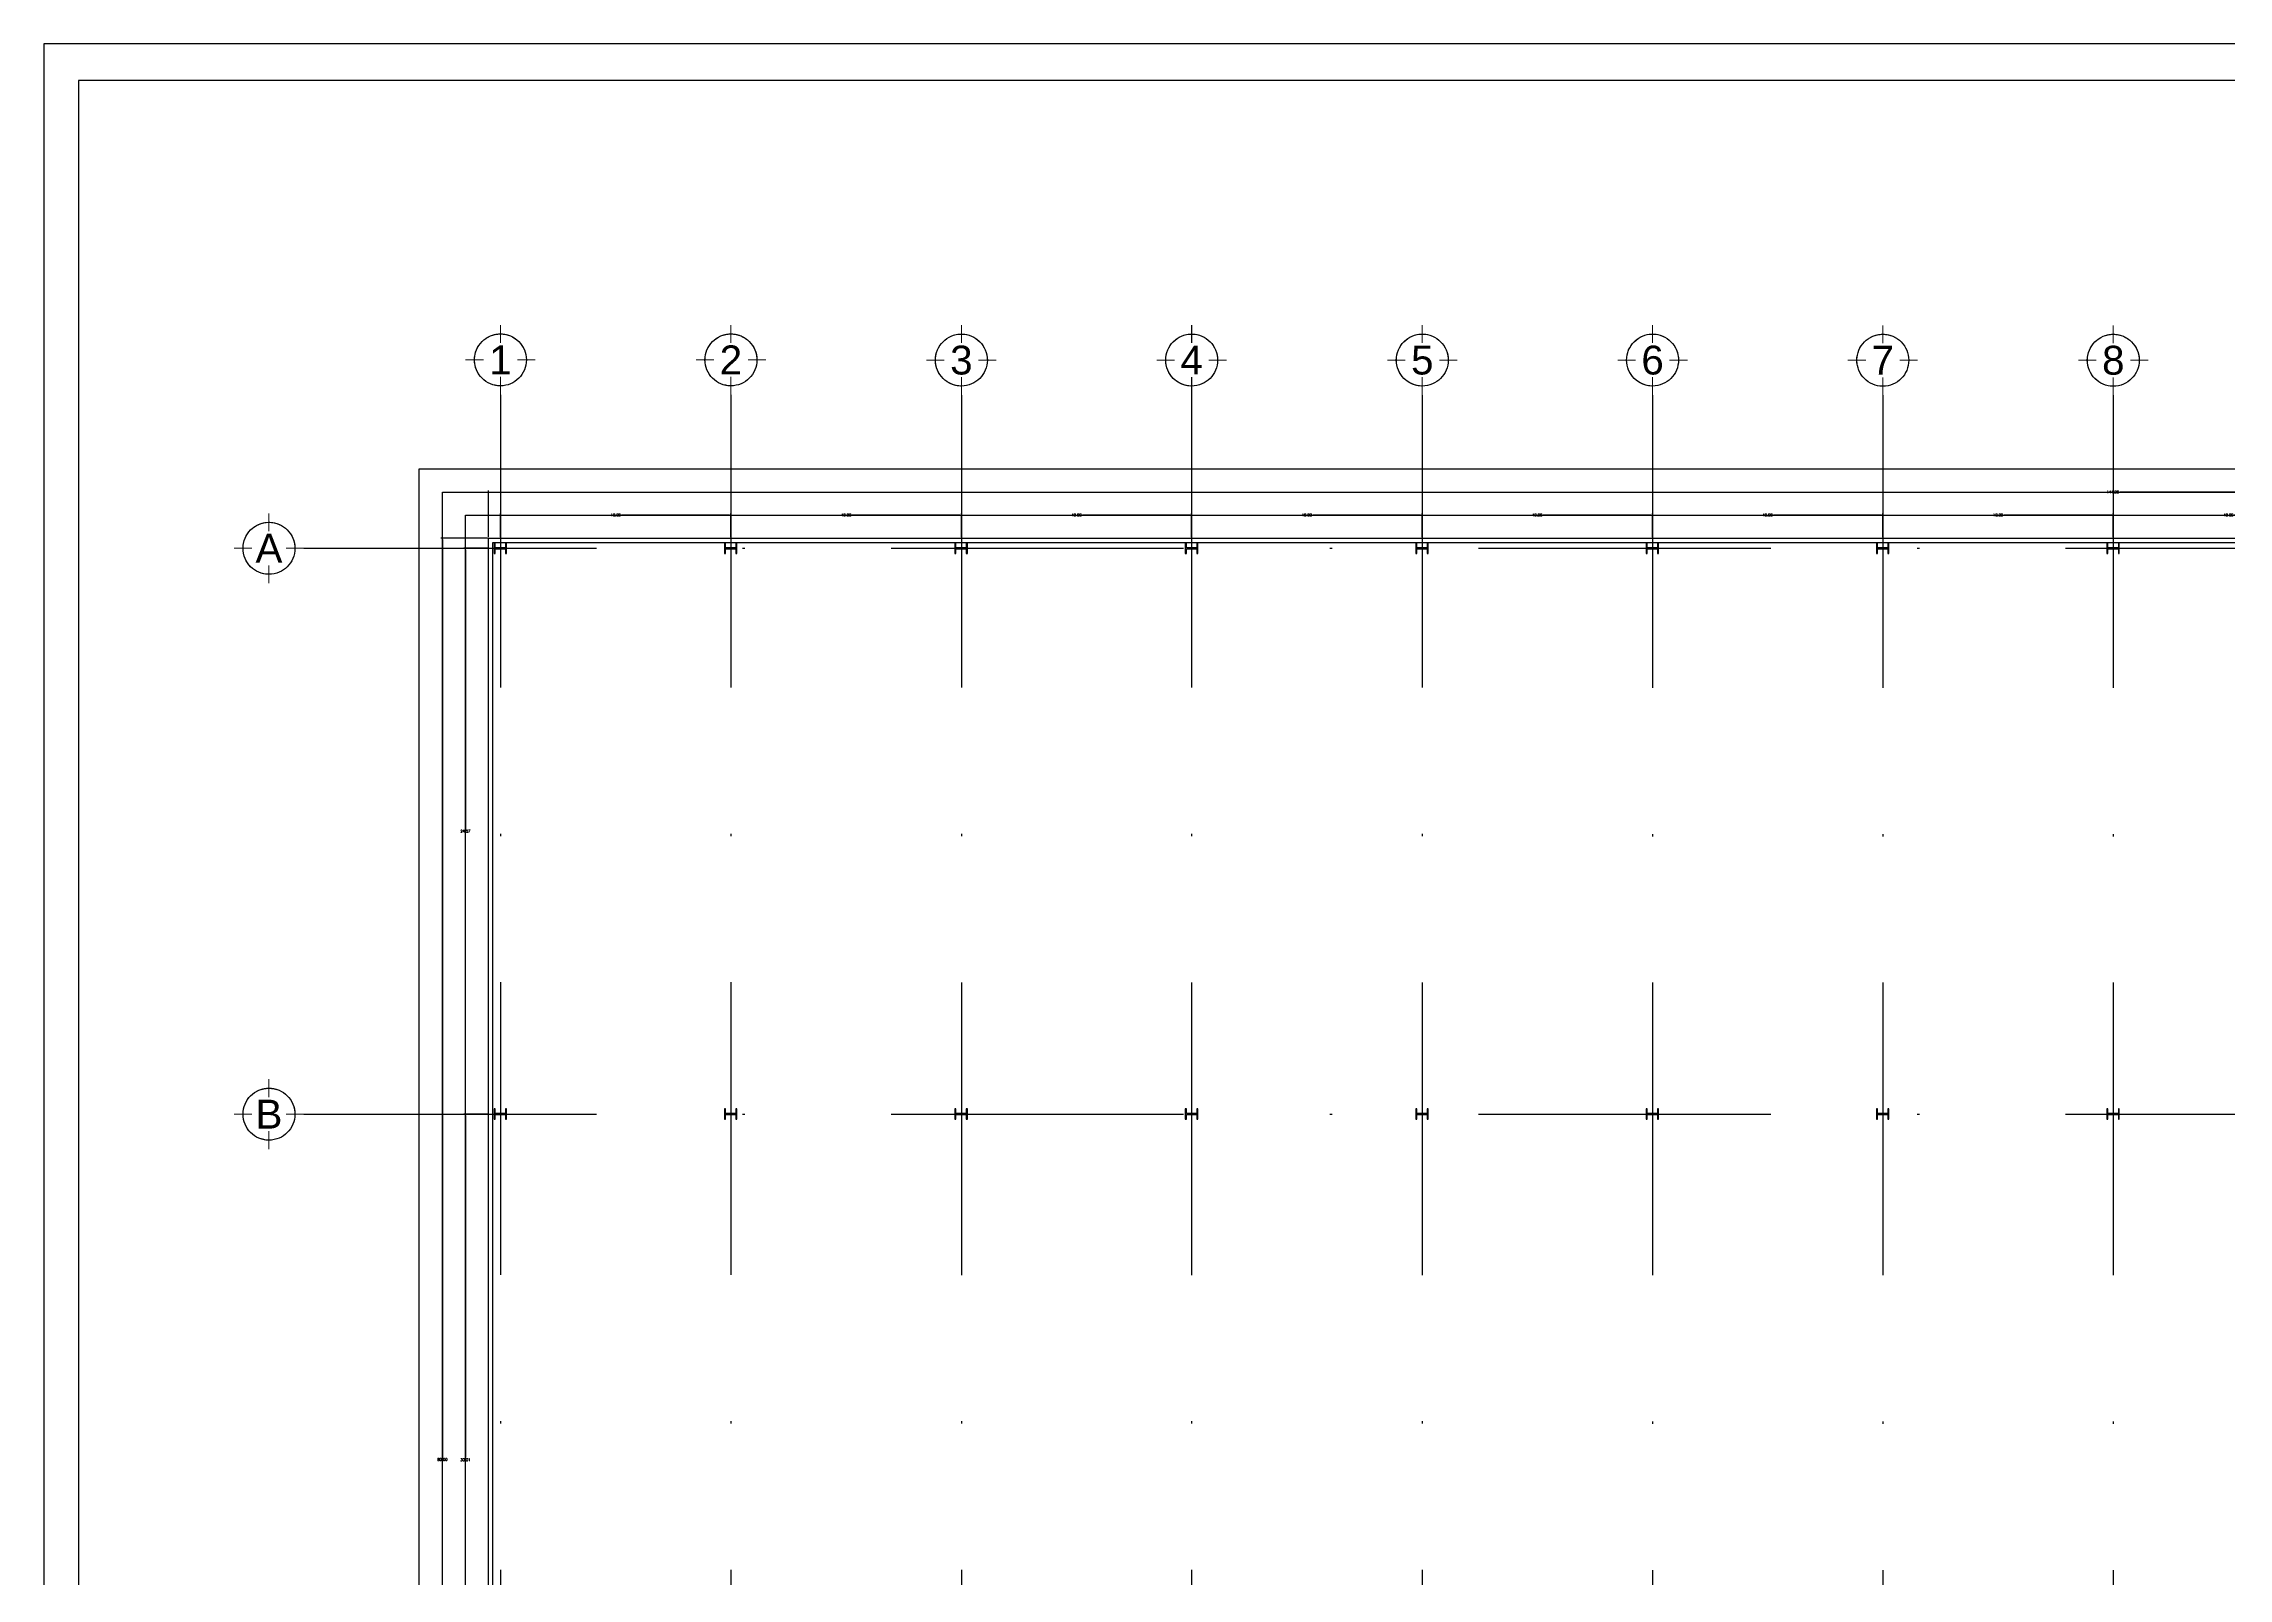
# Model space of a CAD drawing. Header units: inches. Extents: x 5 to 295, y 10 to 227.
# Drawn here: x 4.7 to 99.6, y 160 to 226.6 of the extents above; entities that cross this region are included whole.
import ezdxf
from ezdxf.enums import TextEntityAlignment as Align

# ---------------------------------------------------------------- set-up
doc = ezdxf.new("R2010")
doc.units = ezdxf.units.IN
doc.header["$MEASUREMENT"] = 0
doc.linetypes.add('DASHDOT', pattern=[25.4, 12.7, -6.35, 0, -6.35])
for name, color, linetype in [('1- 1', 1, 'Continuous'), ('1- 2', 223, 'Continuous'), ('1- muro de carga', 5, 'Continuous'), ('dim-75', 2, 'Continuous'), ('ejes', 140, 'DASHDOT'), ('MARCO', 254, 'Continuous')]:
    doc.layers.add(name, color=color, linetype=linetype)
doc.styles.add('75', font='romans.shx', dxfattribs={"height": 0.112})
doc.styles.add('ALA', font='arial.ttf')
doc.dimstyles.new('DIM-75P', dxfattribs={"dimtxt": 0.06375, "dimasz": 0.06375, "dimexe": 0.0675, "dimexo": 0.0468, "dimgap": 0.0375, "dimtad": 0, "dimtih": 1, "dimtoh": 1, "dimzin": 0, "dimdsep": 46, "dimtxsty": '75', "dimblk": 'flecha', "dimcen": 0.0675, "dimclrd": 1, "dimclre": 1, "dimclrt": 256, "dimadec": 0, "dimazin": 0, "dimtfac": 1, "dimtmove": 1, "dimatfit": 3, "dimldrblk": 'flecha', "dimfxl": 0.045, "dimtolj": 1, "dimtzin": 0, "dimlwd": -1, "dimlwe": -1, "dimarcsym": 0})

# ---------------------------------------------------------------- blocks, each defined once
blk = doc.blocks.new('ejeh')
at = {"layer": 'ejes', "const_width": 0.02}
for points in [[(0, 1.348), (0, 1)], [(-0.326, 0.674), (-0.674, 0.674)], [(0.326, 0.674), (0.674, 0.674)], [(0, 0), (0, 0.348)]]:
    blk.add_lwpolyline(points, dxfattribs=at)
blk.add_lwpolyline([(0, 0.174, -2.414214), (0.5, 0.674, 1)], format="xyb", dxfattribs=at)
at = {"layer": 'ejes'}
blk.add_circle((0, 0.674), 0.5, dxfattribs=at)
blk.add_attdef('X', text='', height=0.556, dxfattribs=at).set_placement((0, 0.674), align=Align.MIDDLE_CENTER)
blk = doc.blocks.new('flecha')
at = {"ltscale": 6}
for points in [[(0, 0), (-0.1, 0.1), (-0.1, 0.1), (-0.1, 0.2)], [(0, 0), (-0.1, -0.1), (-0.1, -0.1), (-0.1, -0.2)]]:
    blk.add_hatch(color=256, dxfattribs=at).paths.add_polyline_path(points)
for p, q in [((-0.1, 0.2), (-0.1, 0)), ((0, 0), (-0.1, 0.2)), ((-0.1, 0), (-0.1, 0.1)), ((0, 0), (-0.1, 0.1)), ((0, 0), (-0.1, -0.1)), ((0, 0), (-0.1, -0.2)), ((-0.1, 0), (-0.1, -0.2)), ((-0.1, 0), (-0.1, -0.1))]:
    blk.add_line(p, q, dxfattribs=at)
for points in [[(0, 0), (-0.1, 0.1), (-0.1, 0.1), (-0.1, 0.2)], [(0, 0), (-0.1, -0.1), (-0.1, -0.1), (-0.1, -0.2)]]:
    blk.add_lwpolyline(points, close=True, dxfattribs=at)
blk = doc.blocks.new('*D1393')
at = {"layer": 'Defpoints', "color": 0, "transparency": 16777216}
for p in [(34.564, 206.171), (24.556, 205.171), (34.564, 205.171)]:
    blk.add_point(p, dxfattribs=at)
at = {"layer": 'dim-75', "color": 1, "transparency": 16777216}
for p, q in [((24.556, 205.217), (24.556, 206.238)), ((24.62, 206.171), (29.307, 206.171)), ((34.5, 206.171), (29.814, 206.171)), ((34.564, 205.217), (34.564, 206.238))]:
    blk.add_line(p, q, dxfattribs=at)
at = {"layer": 'dim-75', "color": 1, "transparency": 16777216, "xscale": 0.06375, "yscale": 0.06375, "zscale": 0.06375, "rotation": 180}
blk.add_blockref('flecha', (24.556, 206.171), dxfattribs=at)
at = {"layer": 'dim-75', "color": 1, "transparency": 16777216, "xscale": 0.06375, "yscale": 0.06375, "zscale": 0.06375}
blk.add_blockref('flecha', (34.564, 206.171), dxfattribs=at)
at = {"layer": 'dim-75', "transparency": 16777216, "insert": (29.56, 206.171), "char_height": 0.112, "attachment_point": 5, "style": '75'}
blk.add_mtext('\\A1;10.00', dxfattribs=at)
blk = doc.blocks.new('*D1459')
at = {"layer": 'Defpoints', "color": 0, "transparency": 16777216}
for p in [(44.572, 206.171), (34.564, 205.171), (44.572, 205.171)]:
    blk.add_point(p, dxfattribs=at)
at = {"layer": 'dim-75', "color": 1, "transparency": 16777216}
for p, q in [((34.564, 205.217), (34.564, 206.238)), ((34.628, 206.171), (39.314, 206.171)), ((44.508, 206.171), (39.821, 206.171)), ((44.572, 205.217), (44.572, 206.238))]:
    blk.add_line(p, q, dxfattribs=at)
at = {"layer": 'dim-75', "color": 1, "transparency": 16777216, "xscale": 0.06375, "yscale": 0.06375, "zscale": 0.06375, "rotation": 180}
blk.add_blockref('flecha', (34.564, 206.171), dxfattribs=at)
at = {"layer": 'dim-75', "color": 1, "transparency": 16777216, "xscale": 0.06375, "yscale": 0.06375, "zscale": 0.06375}
blk.add_blockref('flecha', (44.572, 206.171), dxfattribs=at)
at = {"layer": 'dim-75', "transparency": 16777216, "insert": (39.568, 206.171), "char_height": 0.112, "attachment_point": 5, "style": '75'}
blk.add_mtext('\\A1;10.00', dxfattribs=at)
blk = doc.blocks.new('*D1460')
at = {"layer": 'Defpoints', "color": 0, "transparency": 16777216}
for p in [(54.572, 206.171), (44.572, 205.171), (54.572, 205.171)]:
    blk.add_point(p, dxfattribs=at)
at = {"layer": 'dim-75', "color": 1, "transparency": 16777216}
for p, q in [((44.572, 205.217), (44.572, 206.238)), ((44.636, 206.171), (49.318, 206.171)), ((54.508, 206.171), (49.825, 206.171)), ((54.572, 205.217), (54.572, 206.238))]:
    blk.add_line(p, q, dxfattribs=at)
at = {"layer": 'dim-75', "color": 1, "transparency": 16777216, "xscale": 0.06375, "yscale": 0.06375, "zscale": 0.06375, "rotation": 180}
blk.add_blockref('flecha', (44.572, 206.171), dxfattribs=at)
at = {"layer": 'dim-75', "color": 1, "transparency": 16777216, "xscale": 0.06375, "yscale": 0.06375, "zscale": 0.06375}
blk.add_blockref('flecha', (54.572, 206.171), dxfattribs=at)
at = {"layer": 'dim-75', "transparency": 16777216, "insert": (49.572, 206.171), "char_height": 0.112, "attachment_point": 5, "style": '75'}
blk.add_mtext('\\A1;10.00', dxfattribs=at)
blk = doc.blocks.new('*D1461')
at = {"layer": 'Defpoints', "color": 0, "transparency": 16777216}
for p in [(64.58, 206.171), (54.572, 205.171), (64.58, 205.171)]:
    blk.add_point(p, dxfattribs=at)
at = {"layer": 'dim-75', "color": 1, "transparency": 16777216}
for p, q in [((54.572, 205.217), (54.572, 206.238)), ((54.636, 206.171), (59.322, 206.171)), ((64.516, 206.171), (59.829, 206.171)), ((64.58, 205.217), (64.58, 206.238))]:
    blk.add_line(p, q, dxfattribs=at)
at = {"layer": 'dim-75', "color": 1, "transparency": 16777216, "xscale": 0.06375, "yscale": 0.06375, "zscale": 0.06375, "rotation": 180}
blk.add_blockref('flecha', (54.572, 206.171), dxfattribs=at)
at = {"layer": 'dim-75', "color": 1, "transparency": 16777216, "xscale": 0.06375, "yscale": 0.06375, "zscale": 0.06375}
blk.add_blockref('flecha', (64.58, 206.171), dxfattribs=at)
at = {"layer": 'dim-75', "transparency": 16777216, "insert": (59.576, 206.171), "char_height": 0.112, "attachment_point": 5, "style": '75'}
blk.add_mtext('\\A1;10.00', dxfattribs=at)
blk = doc.blocks.new('*D1462')
at = {"layer": 'Defpoints', "color": 0, "transparency": 16777216}
for p in [(74.58, 206.171), (64.58, 205.171), (74.58, 205.171)]:
    blk.add_point(p, dxfattribs=at)
at = {"layer": 'dim-75', "color": 1, "transparency": 16777216}
for p, q in [((64.58, 205.217), (64.58, 206.238)), ((64.643, 206.171), (69.326, 206.171)), ((74.516, 206.171), (69.833, 206.171)), ((74.58, 205.217), (74.58, 206.238))]:
    blk.add_line(p, q, dxfattribs=at)
at = {"layer": 'dim-75', "color": 1, "transparency": 16777216, "xscale": 0.06375, "yscale": 0.06375, "zscale": 0.06375, "rotation": 180}
blk.add_blockref('flecha', (64.58, 206.171), dxfattribs=at)
at = {"layer": 'dim-75', "color": 1, "transparency": 16777216, "xscale": 0.06375, "yscale": 0.06375, "zscale": 0.06375}
blk.add_blockref('flecha', (74.58, 206.171), dxfattribs=at)
at = {"layer": 'dim-75', "transparency": 16777216, "insert": (69.58, 206.171), "char_height": 0.112, "attachment_point": 5, "style": '75'}
blk.add_mtext('\\A1;10.00', dxfattribs=at)
blk = doc.blocks.new('*D1463')
at = {"layer": 'Defpoints', "color": 0, "transparency": 16777216}
for p in [(84.588, 206.171), (74.58, 205.171), (84.588, 205.171)]:
    blk.add_point(p, dxfattribs=at)
at = {"layer": 'dim-75', "color": 1, "transparency": 16777216}
for p, q in [((74.58, 205.217), (74.58, 206.238)), ((74.643, 206.171), (79.33, 206.171)), ((84.524, 206.171), (79.837, 206.171)), ((84.588, 205.217), (84.588, 206.238))]:
    blk.add_line(p, q, dxfattribs=at)
at = {"layer": 'dim-75', "color": 1, "transparency": 16777216, "xscale": 0.06375, "yscale": 0.06375, "zscale": 0.06375, "rotation": 180}
blk.add_blockref('flecha', (74.58, 206.171), dxfattribs=at)
at = {"layer": 'dim-75', "color": 1, "transparency": 16777216, "xscale": 0.06375, "yscale": 0.06375, "zscale": 0.06375}
blk.add_blockref('flecha', (84.588, 206.171), dxfattribs=at)
at = {"layer": 'dim-75', "transparency": 16777216, "insert": (79.584, 206.171), "char_height": 0.112, "attachment_point": 5, "style": '75'}
blk.add_mtext('\\A1;10.00', dxfattribs=at)
blk = doc.blocks.new('*D1464')
at = {"layer": 'Defpoints', "color": 0, "transparency": 16777216}
for p in [(94.596, 206.171), (84.588, 205.171), (94.596, 205.171)]:
    blk.add_point(p, dxfattribs=at)
at = {"layer": 'dim-75', "color": 1, "transparency": 16777216}
for p, q in [((84.588, 205.217), (84.588, 206.238)), ((84.651, 206.171), (89.338, 206.171)), ((94.532, 206.171), (89.845, 206.171)), ((94.596, 205.217), (94.596, 206.238))]:
    blk.add_line(p, q, dxfattribs=at)
at = {"layer": 'dim-75', "color": 1, "transparency": 16777216, "xscale": 0.06375, "yscale": 0.06375, "zscale": 0.06375, "rotation": 180}
blk.add_blockref('flecha', (84.588, 206.171), dxfattribs=at)
at = {"layer": 'dim-75', "color": 1, "transparency": 16777216, "xscale": 0.06375, "yscale": 0.06375, "zscale": 0.06375}
blk.add_blockref('flecha', (94.596, 206.171), dxfattribs=at)
at = {"layer": 'dim-75', "transparency": 16777216, "insert": (89.592, 206.171), "char_height": 0.112, "attachment_point": 5, "style": '75'}
blk.add_mtext('\\A1;10.00', dxfattribs=at)
blk = doc.blocks.new('*D1465')
at = {"layer": 'Defpoints', "color": 0, "transparency": 16777216}
for p in [(104.596, 206.171), (94.596, 205.171), (104.596, 205.171)]:
    blk.add_point(p, dxfattribs=at)
at = {"layer": 'dim-75', "color": 1, "transparency": 16777216}
for p, q in [((94.596, 205.217), (94.596, 206.238)), ((94.659, 206.171), (99.342, 206.171)), ((104.532, 206.171), (99.849, 206.171)), ((104.596, 205.217), (104.596, 206.238))]:
    blk.add_line(p, q, dxfattribs=at)
at = {"layer": 'dim-75', "color": 1, "transparency": 16777216, "xscale": 0.06375, "yscale": 0.06375, "zscale": 0.06375, "rotation": 180}
blk.add_blockref('flecha', (94.596, 206.171), dxfattribs=at)
at = {"layer": 'dim-75', "color": 1, "transparency": 16777216, "xscale": 0.06375, "yscale": 0.06375, "zscale": 0.06375}
blk.add_blockref('flecha', (104.596, 206.171), dxfattribs=at)
at = {"layer": 'dim-75', "transparency": 16777216, "insert": (99.596, 206.171), "char_height": 0.112, "attachment_point": 5, "style": '75'}
blk.add_mtext('\\A1;10.00', dxfattribs=at)
blk = doc.blocks.new('*D1472')
at = {"layer": 'Defpoints', "color": 0, "transparency": 16777216}
for p in [(24.033, 207.171), (24.033, 205.171), (165.115, 205.171)]:
    blk.add_point(p, dxfattribs=at)
at = {"layer": 'dim-75', "color": 1, "transparency": 16777216}
for p, q in [((24.033, 205.217), (24.033, 207.238)), ((24.097, 207.171), (94.267, 207.171)), ((165.052, 207.171), (94.881, 207.171)), ((165.115, 205.217), (165.115, 207.238))]:
    blk.add_line(p, q, dxfattribs=at)
at = {"layer": 'dim-75', "color": 1, "transparency": 16777216, "xscale": 0.06375, "yscale": 0.06375, "zscale": 0.06375, "rotation": 180}
blk.add_blockref('flecha', (24.033, 207.171), dxfattribs=at)
at = {"layer": 'dim-75', "color": 1, "transparency": 16777216, "xscale": 0.06375, "yscale": 0.06375, "zscale": 0.06375}
blk.add_blockref('flecha', (165.115, 207.171), dxfattribs=at)
at = {"layer": 'dim-75', "transparency": 16777216, "insert": (94.574, 207.171), "char_height": 0.112, "attachment_point": 5, "style": '75'}
blk.add_mtext('\\A1;141.08', dxfattribs=at)
blk = doc.blocks.new('*D1473')
at = {"layer": 'Defpoints', "color": 0, "transparency": 16777216}
for p in [(24.033, 205.171), (22.033, 125.171), (24.033, 125.171)]:
    blk.add_point(p, dxfattribs=at)
at = {"layer": 'dim-75', "color": 1, "transparency": 16777216}
for p, q in [((23.986, 205.171), (21.966, 205.171)), ((22.033, 205.107), (22.033, 165.264)), ((22.033, 125.234), (22.033, 165.077)), ((23.986, 125.171), (21.966, 125.171))]:
    blk.add_line(p, q, dxfattribs=at)
at = {"layer": 'dim-75', "color": 1, "transparency": 16777216, "xscale": 0.06375, "yscale": 0.06375, "zscale": 0.06375}
for p, rotation in [((22.033, 205.171), 90), ((22.033, 125.171), 270)]:
    blk.add_blockref('flecha', p, dxfattribs=dict(at, rotation=rotation))
at = {"layer": 'dim-75', "transparency": 16777216, "insert": (22.033, 165.171), "char_height": 0.112, "attachment_point": 5, "style": '75'}
blk.add_mtext('\\A1;80.00', dxfattribs=at)
blk = doc.blocks.new('*D1475')
at = {"layer": 'Defpoints', "color": 0, "transparency": 16777216}
for p in [(23.033, 180.163), (24.033, 180.163), (24.033, 150.155)]:
    blk.add_point(p, dxfattribs=at)
at = {"layer": 'dim-75', "color": 1, "transparency": 16777216}
for p, q in [((23.986, 180.163), (22.966, 180.163)), ((23.033, 180.099), (23.033, 165.252)), ((23.033, 150.219), (23.033, 165.065)), ((23.986, 150.155), (22.966, 150.155))]:
    blk.add_line(p, q, dxfattribs=at)
at = {"layer": 'dim-75', "color": 1, "transparency": 16777216, "xscale": 0.06375, "yscale": 0.06375, "zscale": 0.06375}
for p, rotation in [((23.033, 180.163), 90), ((23.033, 150.155), 270)]:
    blk.add_blockref('flecha', p, dxfattribs=dict(at, rotation=rotation))
at = {"layer": 'dim-75', "transparency": 16777216, "insert": (23.033, 165.159), "char_height": 0.112, "attachment_point": 5, "style": '75'}
blk.add_mtext('\\A1;30.01', dxfattribs=at)
blk = doc.blocks.new('*D1476')
at = {"layer": 'Defpoints', "color": 0, "transparency": 16777216}
for p in [(23.033, 204.728), (24.033, 204.728), (24.033, 180.163)]:
    blk.add_point(p, dxfattribs=at)
at = {"layer": 'dim-75', "color": 1, "transparency": 16777216}
for p, q in [((23.986, 204.728), (22.966, 204.728)), ((23.033, 204.665), (23.033, 192.539)), ((23.033, 180.226), (23.033, 192.352)), ((23.986, 180.163), (22.966, 180.163))]:
    blk.add_line(p, q, dxfattribs=at)
at = {"layer": 'dim-75', "color": 1, "transparency": 16777216, "xscale": 0.06375, "yscale": 0.06375, "zscale": 0.06375}
for p, rotation in [((23.033, 204.728), 90), ((23.033, 180.163), 270)]:
    blk.add_blockref('flecha', p, dxfattribs=dict(at, rotation=rotation))
at = {"layer": 'dim-75', "transparency": 16777216, "insert": (23.033, 192.445), "char_height": 0.112, "attachment_point": 5, "style": '75'}
blk.add_mtext('\\A1;24.57', dxfattribs=at)

msp = doc.modelspace()

# ---------------------------------------------------------------- linework, layer by layer
at = {"layer": '1- 1', "lineweight": 25}
for points in [[(4.72, 226.632), (4.72, 11.529), (294.863, 11.529), (294.863, 226.632), (4.72, 226.632)], [(250.194, 225.028), (6.229, 225.028), (6.229, 12.524)]]:
    msp.add_lwpolyline(points, dxfattribs=at)
at = {"layer": '1- 2', "lineweight": 25}
for points in [[(24.776, 204.752), (24.325, 204.752), (24.325, 204.949), (24.278, 204.949), (24.278, 204.499), (24.325, 204.499), (24.325, 204.705), (24.776, 204.705), (24.776, 204.499), (24.823, 204.499), (24.823, 204.949), (24.776, 204.949), (24.776, 204.752)], [(34.784, 204.752), (34.333, 204.752), (34.333, 204.949), (34.286, 204.949), (34.286, 204.499), (34.333, 204.499), (34.333, 204.705), (34.784, 204.705), (34.784, 204.499), (34.823, 204.499), (34.823, 204.949), (34.784, 204.949), (34.784, 204.752)], [(44.784, 204.752), (44.333, 204.752), (44.333, 204.949), (44.294, 204.949), (44.294, 204.499), (44.333, 204.499), (44.333, 204.705), (44.784, 204.705), (44.784, 204.499), (44.831, 204.499), (44.831, 204.949), (44.784, 204.949), (44.784, 204.752)], [(54.791, 204.752), (54.341, 204.752), (54.341, 204.949), (54.294, 204.949), (54.294, 204.499), (54.341, 204.499), (54.341, 204.705), (54.791, 204.705), (54.791, 204.499), (54.839, 204.499), (54.839, 204.949), (54.791, 204.949), (54.791, 204.752)], [(64.799, 204.752), (64.349, 204.752), (64.349, 204.949), (64.302, 204.949), (64.302, 204.499), (64.349, 204.499), (64.349, 204.705), (64.799, 204.705), (64.799, 204.499), (64.839, 204.499), (64.839, 204.949), (64.799, 204.949), (64.799, 204.752)], [(74.799, 204.752), (74.349, 204.752), (74.349, 204.949), (74.31, 204.949), (74.31, 204.499), (74.349, 204.499), (74.349, 204.705), (74.799, 204.705), (74.799, 204.499), (74.847, 204.499), (74.847, 204.949), (74.799, 204.949), (74.799, 204.752)], [(84.807, 204.752), (84.357, 204.752), (84.357, 204.949), (84.31, 204.949), (84.31, 204.499), (84.357, 204.499), (84.357, 204.705), (84.807, 204.705), (84.807, 204.499), (84.855, 204.499), (84.855, 204.949), (84.807, 204.949), (84.807, 204.752)], [(94.815, 204.752), (94.365, 204.752), (94.365, 204.949), (94.318, 204.949), (94.318, 204.499), (94.365, 204.499), (94.365, 204.705), (94.815, 204.705), (94.815, 204.499), (94.855, 204.499), (94.855, 204.949), (94.815, 204.949), (94.815, 204.752)], [(24.776, 180.19), (24.325, 180.19), (24.325, 180.388), (24.278, 180.388), (24.278, 179.938), (24.325, 179.938), (24.325, 180.143), (24.776, 180.143), (24.776, 179.938), (24.823, 179.938), (24.823, 180.388), (24.776, 180.388), (24.776, 180.19)], [(24.776, 180.19), (24.325, 180.19), (24.325, 180.388), (24.278, 180.388), (24.278, 179.938), (24.325, 179.938), (24.325, 180.143), (24.776, 180.143), (24.776, 179.938), (24.823, 179.938), (24.823, 180.388), (24.776, 180.388), (24.776, 180.19)], [(34.784, 180.19), (34.333, 180.19), (34.333, 180.388), (34.286, 180.388), (34.286, 179.938), (34.333, 179.938), (34.333, 180.143), (34.784, 180.143), (34.784, 179.938), (34.823, 179.938), (34.823, 180.388), (34.784, 180.388), (34.784, 180.19)], [(34.784, 180.19), (34.333, 180.19), (34.333, 180.388), (34.286, 180.388), (34.286, 179.938), (34.333, 179.938), (34.333, 180.143), (34.784, 180.143), (34.784, 179.938), (34.823, 179.938), (34.823, 180.388), (34.784, 180.388), (34.784, 180.19)], [(44.784, 180.19), (44.333, 180.19), (44.333, 180.388), (44.294, 180.388), (44.294, 179.938), (44.333, 179.938), (44.333, 180.143), (44.784, 180.143), (44.784, 179.938), (44.831, 179.938), (44.831, 180.388), (44.784, 180.388), (44.784, 180.19)], [(44.784, 180.19), (44.333, 180.19), (44.333, 180.388), (44.294, 180.388), (44.294, 179.938), (44.333, 179.938), (44.333, 180.143), (44.784, 180.143), (44.784, 179.938), (44.831, 179.938), (44.831, 180.388), (44.784, 180.388), (44.784, 180.19)], [(54.791, 180.19), (54.341, 180.19), (54.341, 180.388), (54.294, 180.388), (54.294, 179.938), (54.341, 179.938), (54.341, 180.143), (54.791, 180.143), (54.791, 179.938), (54.839, 179.938), (54.839, 180.388), (54.791, 180.388), (54.791, 180.19)], [(54.791, 180.19), (54.341, 180.19), (54.341, 180.388), (54.294, 180.388), (54.294, 179.938), (54.341, 179.938), (54.341, 180.143), (54.791, 180.143), (54.791, 179.938), (54.839, 179.938), (54.839, 180.388), (54.791, 180.388), (54.791, 180.19)], [(64.799, 180.19), (64.349, 180.19), (64.349, 180.388), (64.302, 180.388), (64.302, 179.938), (64.349, 179.938), (64.349, 180.143), (64.799, 180.143), (64.799, 179.938), (64.839, 179.938), (64.839, 180.388), (64.799, 180.388), (64.799, 180.19)], [(64.799, 180.19), (64.349, 180.19), (64.349, 180.388), (64.302, 180.388), (64.302, 179.938), (64.349, 179.938), (64.349, 180.143), (64.799, 180.143), (64.799, 179.938), (64.839, 179.938), (64.839, 180.388), (64.799, 180.388), (64.799, 180.19)], [(74.799, 180.19), (74.349, 180.19), (74.349, 180.388), (74.31, 180.388), (74.31, 179.938), (74.349, 179.938), (74.349, 180.143), (74.799, 180.143), (74.799, 179.938), (74.847, 179.938), (74.847, 180.388), (74.799, 180.388), (74.799, 180.19)], [(74.799, 180.19), (74.349, 180.19), (74.349, 180.388), (74.31, 180.388), (74.31, 179.938), (74.349, 179.938), (74.349, 180.143), (74.799, 180.143), (74.799, 179.938), (74.847, 179.938), (74.847, 180.388), (74.799, 180.388), (74.799, 180.19)], [(84.807, 180.19), (84.357, 180.19), (84.357, 180.388), (84.31, 180.388), (84.31, 179.938), (84.357, 179.938), (84.357, 180.143), (84.807, 180.143), (84.807, 179.938), (84.855, 179.938), (84.855, 180.388), (84.807, 180.388), (84.807, 180.19)], [(84.807, 180.19), (84.357, 180.19), (84.357, 180.388), (84.31, 180.388), (84.31, 179.938), (84.357, 179.938), (84.357, 180.143), (84.807, 180.143), (84.807, 179.938), (84.855, 179.938), (84.855, 180.388), (84.807, 180.388), (84.807, 180.19)], [(94.815, 180.19), (94.365, 180.19), (94.365, 180.388), (94.318, 180.388), (94.318, 179.938), (94.365, 179.938), (94.365, 180.143), (94.815, 180.143), (94.815, 179.938), (94.855, 179.938), (94.855, 180.388), (94.815, 180.388), (94.815, 180.19)], [(94.815, 180.19), (94.365, 180.19), (94.365, 180.388), (94.318, 180.388), (94.318, 179.938), (94.365, 179.938), (94.365, 180.143), (94.815, 180.143), (94.815, 179.938), (94.855, 179.938), (94.855, 180.388), (94.815, 180.388), (94.815, 180.19)]]:
    msp.add_lwpolyline(points, dxfattribs=at)
at = {"layer": '1- muro de carga', "lineweight": 25}
msp.add_lwpolyline([(24.033, 125.171), (24.033, 205.171), (165.115, 205.171), (186.6, 125.171)], close=True, dxfattribs=at)
msp.add_lwpolyline([(30.123, 125.368), (24.231, 125.368), (24.231, 204.973), (164.956, 204.973), (186.339, 125.368), (31.324, 125.368)], dxfattribs=at)
at = {"layer": 'Defpoints'}
for points in [[(21.033, 208.171), (189.6, 208.171), (189.6, 122.171), (21.033, 122.171)], [(22.033, 207.171), (188.6, 207.171), (188.6, 123.171), (22.033, 123.171)], [(23.033, 206.171), (187.6, 206.171), (187.6, 124.171), (23.033, 124.171)]]:
    msp.add_lwpolyline(points, close=True, dxfattribs=at)
at = {"layer": 'ejes'}
for p, q in [((24.556, 211.387), (24.556, 125.645)), ((34.564, 211.387), (34.564, 125.645)), ((44.572, 211.379), (44.572, 125.645)), ((54.572, 211.379), (54.572, 125.645)), ((64.58, 211.379), (64.58, 125.645)), ((74.58, 211.371), (74.58, 125.645)), ((84.588, 211.371), (84.588, 125.645)), ((94.596, 211.371), (94.596, 125.645)), ((16.024, 204.728), (186.482, 204.728)), ((16.024, 180.163), (186.482, 180.163))]:
    msp.add_line(p, q, dxfattribs=at)

# ---------------------------------------------------------------- block references
at = {"layer": 'MARCO'}
ref = msp.add_blockref('ejeh', (24.556, 211.387), dxfattribs=dict(at, xscale=2.254873559710263, yscale=2.254873559710263, zscale=2.254873559710263))
ref.add_attrib('X', '1', dxfattribs={"layer": 'ejes', "height": 1.254, "style": 'ALA'}).set_placement((24.556, 212.907), align=Align.MIDDLE_CENTER)
ref = msp.add_blockref('ejeh', (34.564, 211.387), dxfattribs=dict(at, xscale=2.254873559710263, yscale=2.254873559710263, zscale=2.254873559710263))
ref.add_attrib('X', '2', dxfattribs={"layer": 'ejes', "height": 1.254, "style": 'ALA'}).set_placement((34.564, 212.907), align=Align.MIDDLE_CENTER)
ref = msp.add_blockref('ejeh', (44.572, 211.379), dxfattribs=dict(at, xscale=2.254873559710263, yscale=2.254873559710263, zscale=2.254873559710263))
ref.add_attrib('X', '3', dxfattribs={"layer": 'ejes', "height": 1.254, "style": 'ALA'}).set_placement((44.572, 212.899), align=Align.MIDDLE_CENTER)
ref = msp.add_blockref('ejeh', (54.572, 211.379), dxfattribs=dict(at, xscale=2.254873559710263, yscale=2.254873559710263, zscale=2.254873559710263))
ref.add_attrib('X', '4', dxfattribs={"layer": 'ejes', "height": 1.254, "style": 'ALA'}).set_placement((54.572, 212.899), align=Align.MIDDLE_CENTER)
ref = msp.add_blockref('ejeh', (64.587, 211.379), dxfattribs=dict(at, xscale=2.254873559710263, yscale=2.254873559710263, zscale=2.254873559710263))
ref.add_attrib('X', '5', dxfattribs={"layer": 'ejes', "height": 1.254, "style": 'ALA'}).set_placement((64.587, 212.899), align=Align.MIDDLE_CENTER)
ref = msp.add_blockref('ejeh', (74.587, 211.379), dxfattribs=dict(at, xscale=2.254873559710263, yscale=2.254873559710263, zscale=2.254873559710263))
ref.add_attrib('X', '6', dxfattribs={"layer": 'ejes', "height": 1.254, "style": 'ALA'}).set_placement((74.587, 212.899), align=Align.MIDDLE_CENTER)
ref = msp.add_blockref('ejeh', (84.587, 211.371), dxfattribs=dict(at, xscale=2.254873559710263, yscale=2.254873559710263, zscale=2.254873559710263))
ref.add_attrib('X', '7', dxfattribs={"layer": 'ejes', "height": 1.254, "style": 'ALA'}).set_placement((84.587, 212.891), align=Align.MIDDLE_CENTER)
ref = msp.add_blockref('ejeh', (94.595, 211.371), dxfattribs=dict(at, xscale=2.254873559710263, yscale=2.254873559710263, zscale=2.254873559710263))
ref.add_attrib('X', '8', dxfattribs={"layer": 'ejes', "height": 1.254, "style": 'ALA'}).set_placement((94.595, 212.891), align=Align.MIDDLE_CENTER)
ref = msp.add_blockref('ejeh', (14.503, 203.207), dxfattribs=dict(at, xscale=2.254873559710263, yscale=2.254873559710263, zscale=2.254873559710263))
ref.add_attrib('X', 'A', dxfattribs={"layer": 'ejes', "height": 1.254, "style": 'ALA'}).set_placement((14.503, 204.728), align=Align.MIDDLE_CENTER)
ref = msp.add_blockref('ejeh', (14.503, 178.642), dxfattribs=dict(at, xscale=2.254873559710263, yscale=2.254873559710263, zscale=2.254873559710263))
ref.add_attrib('X', 'B', dxfattribs={"layer": 'ejes', "height": 1.254, "style": 'ALA'}).set_placement((14.503, 180.162), align=Align.MIDDLE_CENTER)

# ---------------------------------------------------------------- dimensions: what is measured, and where the dimension line sits
at = {"layer": 'dim-75'}
for base, p1, p2, picture, middle in [((24.033, 207.171), (165.115, 205.171), (24.033, 205.171), '*D1472', (94.574, 207.171)), ((54.572, 206.171), (44.572, 205.171), (54.572, 205.171), '*D1460', (49.572, 206.171)), ((74.58, 206.171), (64.58, 205.171), (74.58, 205.171), '*D1462', (69.58, 206.171)), ((104.596, 206.171), (94.596, 205.171), (104.596, 205.171), '*D1465', (99.596, 206.171))]:
    dim = msp.add_linear_dim(base=base, p1=p1, p2=p2, dimstyle='DIM-75P', dxfattribs=at)
    dim.commit()
    dim.dimension.update_dxf_attribs({"geometry": picture, "text_midpoint": middle})
for base, p1, p2, picture, middle in [((34.564, 206.171), (24.556, 205.171), (34.564, 205.171), '*D1393', (29.56, 206.171)), ((44.572, 206.171), (34.564, 205.171), (44.572, 205.171), '*D1459', (39.568, 206.171)), ((64.58, 206.171), (54.572, 205.171), (64.58, 205.171), '*D1461', (59.576, 206.171)), ((84.588, 206.171), (74.58, 205.171), (84.588, 205.171), '*D1463', (79.584, 206.171)), ((94.596, 206.171), (84.588, 205.171), (94.596, 205.171), '*D1464', (89.592, 206.171))]:
    dim = msp.add_linear_dim(base=base, p1=p1, p2=p2, text='10.00', dimstyle='DIM-75P', dxfattribs=at)
    dim.commit()
    dim.dimension.update_dxf_attribs({"geometry": picture, "text_midpoint": middle})
for base, p1, p2, picture, middle in [((22.033, 125.171), (24.033, 205.171), (24.033, 125.171), '*D1473', (22.033, 165.171)), ((23.0331, 204.7283), (24.0331, 180.1627), (24.0331, 204.7283), '*D1476', (23.0331, 192.4455)), ((23.033, 180.163), (24.033, 150.155), (24.033, 180.163), '*D1475', (23.033, 165.159))]:
    dim = msp.add_linear_dim(base=base, p1=p1, p2=p2, angle=90, dimstyle='DIM-75P', dxfattribs=at)
    dim.commit()
    dim.dimension.update_dxf_attribs({"geometry": picture, "text_midpoint": middle})

doc.saveas('drawing.dxf')
